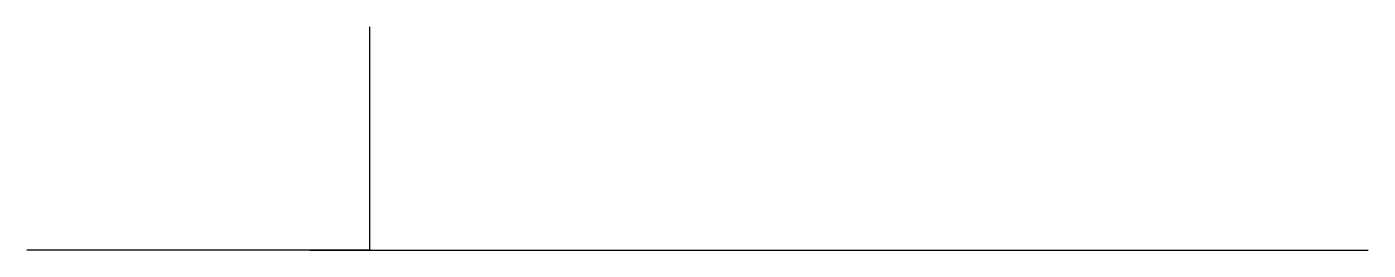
# Model space of a CAD drawing. Header units: millimetres. Extents: x 242 to 449, y -54 to 15.
# Drawn here: x 242.5 to 332.5, y 0 to 15 of the extents above; entities outside this region: 1.
import ezdxf

# ---------------------------------------------------------------- set-up
doc = ezdxf.new("R2010")
doc.units = ezdxf.units.MM

msp = doc.modelspace()

# ---------------------------------------------------------------- linework, layer by layer
at = {"extrusion": (0, -1, 0)}
for p, q in [((265.452, 15, 245.095), (265.452, 0, 283.095)), ((261.452, 0, 235.095), (242.452, 0, 235.095)), ((242.452, 0, 235.095), (242.452, 0, 245.095)), ((250.452, 0, 257.095), (242.452, 0, 245.095)), ((265.452, 0, 257.095), (250.452, 0, 257.095)), ((261.452, 0, 223.095), (313.452, 0, 223.095)), ((261.452, 0, 223.095), (261.452, 0, 235.095)), ((265.452, 0, 283.095), (265.452, 0, 257.095)), ((265.452, 0, 283.095), (272.452, 0, 283.095)), ((302.452, 0, 283.095), (309.452, 0, 283.095)), ((309.452, 0, 283.095), (309.452, 0, 257.095)), ((309.452, 0, 257.095), (324.452, 0, 257.095)), ((309.452, 0, 245.095), (324.452, 0, 245.095)), ((313.452, 0, 223.095), (313.452, 0, 235.095)), ((313.452, 0, 235.095), (332.452, 0, 235.095)), ((324.452, 0, 257.095), (332.452, 0, 245.095)), ((332.452, 0, 235.095), (332.452, 0, 245.095))]:
    msp.add_line(p, q, dxfattribs=at)
msp.add_lwpolyline([(442.107, -54.152), (442.107, -34.152), (449.107, -34.152), (449.107, -54.152)], close=True)
msp.add_arc((287.452, 283.095), 15, 180, 0, dxfattribs=at)

doc.saveas('drawing.dxf')
